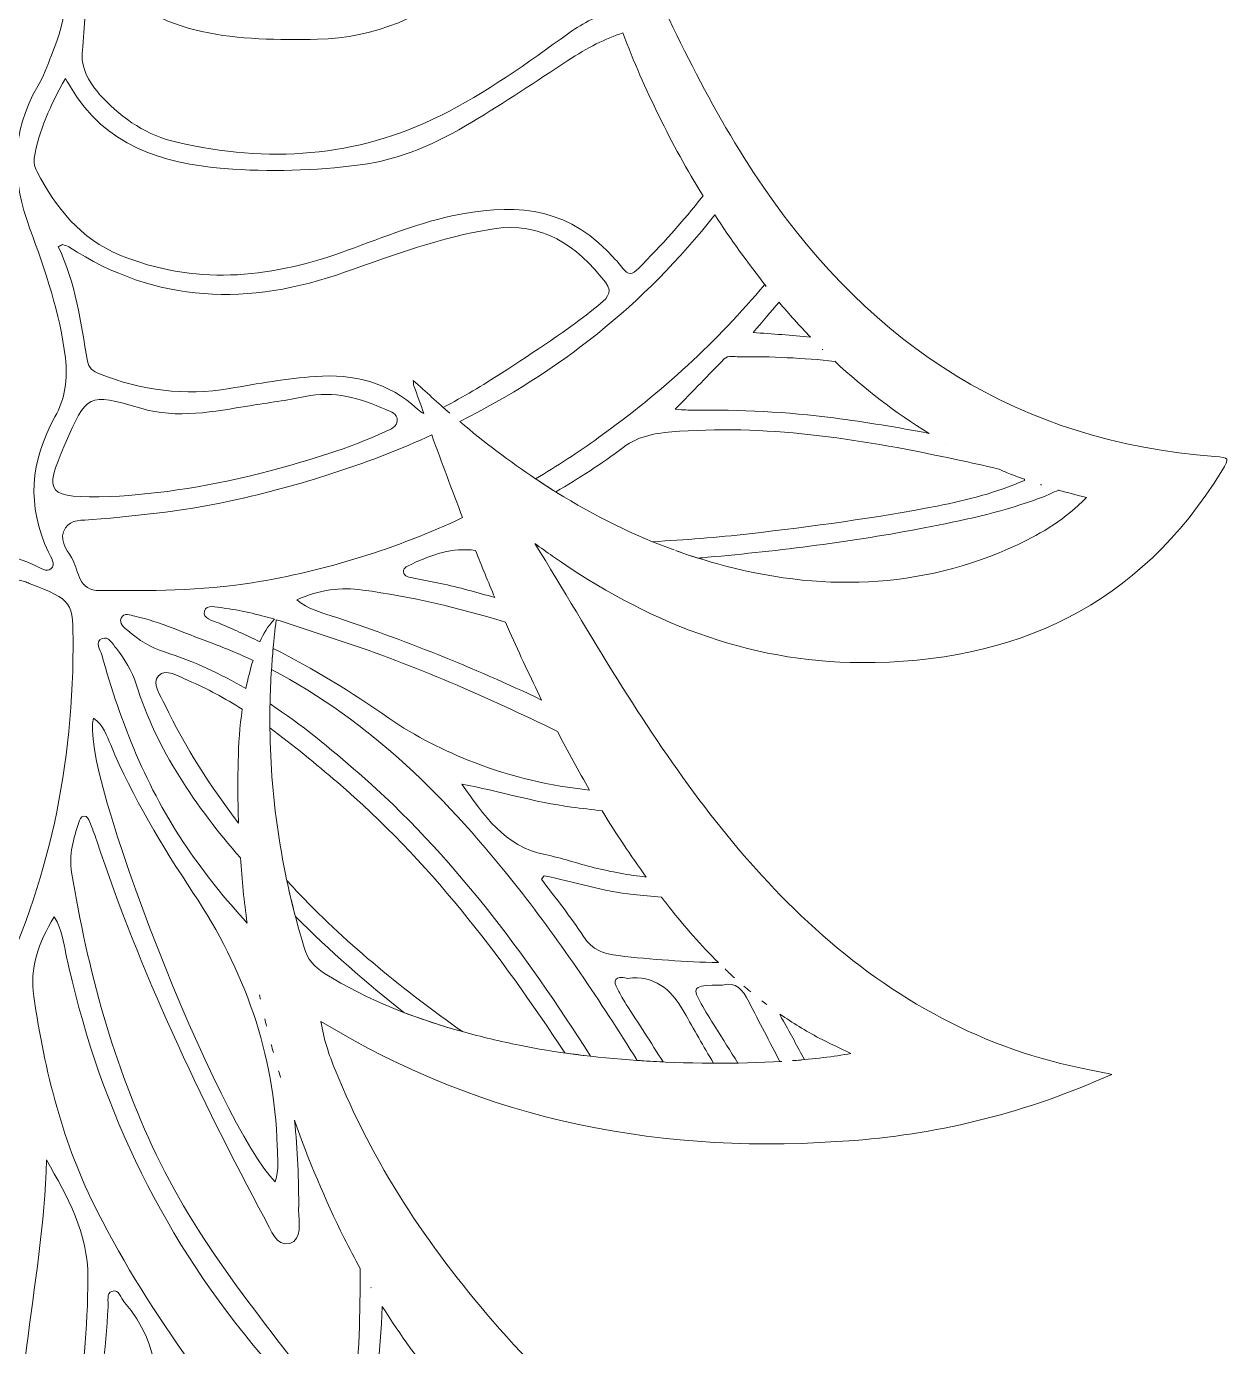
# Model space of a CAD drawing. Extents: x 180 to 9920, y -1894 to -106.
# Drawn here: x 1414.8 to 1820.1, y -1427.8 to -983.2 of the extents above; entities that cross this region are included whole.
import ezdxf

# ---------------------------------------------------------------- set-up
doc = ezdxf.new("R2010")
doc.units = 0
doc.header["$MEASUREMENT"] = 0
doc.layers.add('Layer 1', color=7, linetype='Continuous')

# ---------------------------------------------------------------- blocks, each defined once
blk = doc.blocks.new('block 2')
at = {"layer": 'Layer 1', "lineweight": 0}
for points, knots in [([(1815.11, -1128.01), (1749.3, -1123.11), (1699.79, -1090.94), (1663.06, -1037.29), (1645.18, -1011.19), (1631.77, -982.75), (1619.13, -953.91), (1615.92, -946.59), (1612.73, -939.26), (1609.05, -930.83), (1611.49, -932.42), (1612.96, -933.56), (1614.59, -934.42), (1644.2, -950.07), (1675.18, -955.58), (1707.88, -946.28), (1720.09, -942.8), (1730.39, -935.89), (1738.98, -926.45), (1741.34, -923.86), (1741.53, -922.8), (1737.72, -921.62), (1719.01, -915.81), (1701.43, -907.65), (1685.9, -895.49), (1663.92, -878.27), (1650.48, -855.44), (1642.34, -829.12), (1634.98, -805.33), (1631.72, -780.82), (1629.58, -756.13), (1625.72, -711.65), (1624.7, -667), (1621.74, -622.46), (1617.41, -557.42), (1609.63, -492.84), (1594.72, -429.3), (1579.03, -362.48), (1543.37, -307.89), (1491.29, -263.71), (1446.97, -226.12), (1396.22, -199.88), (1342.06, -179.82), (1279.78, -156.75), (1215.33, -142.68), (1149.61, -134.01), (1099.93, -127.46), (1050.1, -123.94), (1000.13, -123.94), (1000.13, -123.94), (1000.13, -123.94), (1000.13, -123.94), (1000.09, -123.94), (1000.04, -123.94), (1000, -123.94), (999.96, -123.94), (999.91, -123.94), (999.87, -123.94), (999.87, -123.94), (999.87, -123.94), (999.87, -123.94), (949.9, -123.94), (900.07, -127.46), (850.39, -134.01), (784.67, -142.68), (720.22, -156.75), (657.94, -179.82), (603.78, -199.88), (553.03, -226.12), (508.71, -263.71), (456.63, -307.89), (420.97, -362.48), (405.28, -429.3), (390.37, -492.84), (382.59, -557.42), (378.26, -622.46), (375.3, -667), (374.28, -711.65), (370.42, -756.13), (368.28, -780.82), (365.02, -805.33), (357.66, -829.12), (349.52, -855.44), (336.08, -878.27), (314.1, -895.49), (298.57, -907.65), (280.99, -915.81), (262.28, -921.62), (258.47, -922.8), (258.66, -923.86), (261.02, -926.45), (269.61, -935.89), (279.91, -942.8), (292.12, -946.28), (324.82, -955.58), (355.8, -950.07), (385.41, -934.42), (387.04, -933.56), (388.51, -932.42), (390.95, -930.83), (387.27, -939.26), (384.08, -946.59), (380.87, -953.91), (368.23, -982.75), (354.82, -1011.19), (336.94, -1037.29), (300.21, -1090.94), (250.7, -1123.11), (184.89, -1128.01), (180.03, -1128.37), (179.92, -1128.56), (182.5, -1132.8), (210.28, -1178.29), (252.29, -1197.63), (304.07, -1197.45), (342.5, -1197.31), (376.72, -1183.47), (407.92, -1161.62), (409.93, -1160.2), (411.93, -1158.75), (413.94, -1157.32), (404.39, -1172.65), (395.46, -1188.12), (385.98, -1203.24), (368.7, -1230.82), (350.11, -1257.39), (326.71, -1280.26), (301.16, -1305.21), (271.89, -1323.76), (236.88, -1332.4), (231.57, -1333.71), (226.18, -1334.7), (219.63, -1336.1), (247.96, -1348.87), (276.55, -1355.97), (306.2, -1358.34), (369.99, -1363.44), (430.32, -1352.32), (485.95, -1318.26), (485.07, -1324.2), (483.25, -1329.44), (481.19, -1334.58), (468.54, -1365.97), (450.11, -1393.79), (428.05, -1419.24), (403.33, -1447.78), (374.78, -1471.48), (340.06, -1487.12), (329.93, -1491.68), (319.41, -1495.14), (307.64, -1498.2), (334.5, -1509.84), (361.66, -1515.69), (389.66, -1517.13), (454.66, -1520.48), (515.82, -1507.37), (571.97, -1473.25), (565.76, -1479.73), (559.83, -1486.38), (554.44, -1493.51), (543.05, -1508.58), (534.98, -1525.51), (527.23, -1542.57), (515.28, -1568.89), (497.68, -1589.62), (470.98, -1601.96), (458.07, -1607.93), (444.75, -1612.59), (431.04, -1616.23), (427.31, -1617.22), (423.59, -1618.19), (418.96, -1619.41), (420.7, -1620.25), (421.43, -1620.66), (422.2, -1620.97), (433.77, -1625.57), (445.51, -1629.68), (457.52, -1632.97), (523.09, -1650.95), (587.75, -1649.82), (650.73, -1622.48), (696.94, -1602.42), (733.94, -1571.56), (758.21, -1526.64), (758.6, -1525.92), (758.77, -1524.97), (760.02, -1524.71), (764.59, -1532.53), (766.11, -1541.2), (766.22, -1550.11), (766.47, -1570.1), (761.01, -1588.9), (753.08, -1606.96), (731.55, -1655.95), (698.04, -1695.27), (655.24, -1726.97), (654.07, -1727.84), (652.58, -1728.43), (651.61, -1730.55), (751.78, -1730.26), (842.08, -1704.9), (916.32, -1633.53), (916.32, -1634.72), (916.35, -1635.14), (916.31, -1635.56), (912.85, -1669.71), (914.67, -1703.6), (921.84, -1737.16), (932.4, -1786.56), (954.02, -1830.2), (989.81, -1866.35), (992.96, -1869.53), (996.33, -1872.54), (999.87, -1875.82), (999.87, -1875.82), (999.87, -1876.06), (999.87, -1876.06), (999.92, -1876.02), (999.96, -1875.98), (1000, -1875.94), (1000.04, -1875.98), (1000.08, -1876.02), (1000.13, -1876.06), (1000.13, -1876.06), (1000.13, -1875.82), (1000.13, -1875.82), (1003.67, -1872.54), (1007.04, -1869.53), (1010.19, -1866.35), (1045.98, -1830.2), (1067.6, -1786.56), (1078.16, -1737.16), (1085.33, -1703.6), (1087.15, -1669.71), (1083.69, -1635.56), (1083.65, -1635.14), (1083.68, -1634.72), (1083.68, -1633.53), (1157.92, -1704.9), (1248.22, -1730.26), (1348.39, -1730.55), (1347.42, -1728.43), (1345.93, -1727.84), (1344.76, -1726.97), (1301.96, -1695.27), (1268.45, -1655.95), (1246.92, -1606.96), (1238.99, -1588.9), (1233.53, -1570.1), (1233.78, -1550.11), (1233.89, -1541.2), (1235.41, -1532.53), (1239.98, -1524.71), (1241.23, -1524.97), (1241.4, -1525.92), (1241.79, -1526.64), (1266.06, -1571.56), (1303.06, -1602.42), (1349.27, -1622.48), (1412.25, -1649.82), (1476.91, -1650.95), (1542.48, -1632.97), (1554.49, -1629.68), (1566.23, -1625.57), (1577.8, -1620.97), (1578.57, -1620.66), (1579.3, -1620.25), (1581.04, -1619.41), (1576.41, -1618.19), (1572.69, -1617.22), (1568.96, -1616.23), (1555.25, -1612.59), (1541.93, -1607.93), (1529.02, -1601.96), (1502.32, -1589.62), (1484.72, -1568.89), (1472.77, -1542.57), (1465.02, -1525.51), (1456.95, -1508.58), (1445.56, -1493.51), (1440.17, -1486.38), (1434.24, -1479.73), (1428.03, -1473.25), (1484.18, -1507.37), (1545.34, -1520.48), (1610.34, -1517.13), (1638.34, -1515.69), (1665.5, -1509.84), (1692.36, -1498.2), (1680.59, -1495.14), (1670.07, -1491.68), (1659.94, -1487.12), (1625.22, -1471.48), (1596.67, -1447.78), (1571.95, -1419.24), (1549.89, -1393.79), (1531.46, -1365.97), (1518.81, -1334.58), (1516.75, -1329.44), (1514.93, -1324.2), (1514.05, -1318.26), (1569.68, -1352.32), (1630.01, -1363.44), (1693.8, -1358.34), (1723.45, -1355.97), (1752.04, -1348.87), (1780.37, -1336.1), (1773.82, -1334.7), (1768.43, -1333.71), (1763.12, -1332.4), (1728.11, -1323.76), (1698.84, -1305.21), (1673.29, -1280.26), (1649.89, -1257.39), (1631.3, -1230.82), (1614.02, -1203.24), (1604.54, -1188.12), (1595.61, -1172.65), (1586.06, -1157.32), (1588.07, -1158.75), (1590.07, -1160.2), (1592.08, -1161.62), (1623.28, -1183.47), (1657.5, -1197.31), (1695.93, -1197.45), (1747.71, -1197.63), (1789.72, -1178.29), (1817.5, -1132.8), (1820.08, -1128.56), (1819.97, -1128.37), (1815.11, -1128.01)], [0, 0, 0, 0, 1, 1, 1, 2, 2, 2, 3, 3, 3, 4, 4, 4, 5, 5, 5, 6, 6, 6, 7, 7, 7, 8, 8, 8, 9, 9, 9, 10, 10, 10, 11, 11, 11, 12, 12, 12, 13, 13, 13, 14, 14, 14, 15, 15, 15, 16, 16, 16, 17, 17, 17, 18, 18, 18, 19, 19, 19, 20, 20, 20, 21, 21, 21, 22, 22, 22, 23, 23, 23, 24, 24, 24, 25, 25, 25, 26, 26, 26, 27, 27, 27, 28, 28, 28, 29, 29, 29, 30, 30, 30, 31, 31, 31, 32, 32, 32, 33, 33, 33, 34, 34, 34, 35, 35, 35, 36, 36, 36, 37, 37, 37, 38, 38, 38, 39, 39, 39, 40, 40, 40, 41, 41, 41, 42, 42, 42, 43, 43, 43, 44, 44, 44, 45, 45, 45, 46, 46, 46, 47, 47, 47, 48, 48, 48, 49, 49, 49, 50, 50, 50, 51, 51, 51, 52, 52, 52, 53, 53, 53, 54, 54, 54, 55, 55, 55, 56, 56, 56, 57, 57, 57, 58, 58, 58, 59, 59, 59, 60, 60, 60, 61, 61, 61, 62, 62, 62, 63, 63, 63, 64, 64, 64, 65, 65, 65, 66, 66, 66, 67, 67, 67, 68, 68, 68, 69, 69, 69, 70, 70, 70, 71, 71, 71, 72, 72, 72, 73, 73, 73, 74, 74, 74, 75, 75, 75, 76, 76, 76, 77, 77, 77, 78, 78, 78, 79, 79, 79, 80, 80, 80, 81, 81, 81, 82, 82, 82, 83, 83, 83, 84, 84, 84, 85, 85, 85, 86, 86, 86, 87, 87, 87, 88, 88, 88, 89, 89, 89, 90, 90, 90, 91, 91, 91, 92, 92, 92, 93, 93, 93, 94, 94, 94, 95, 95, 95, 96, 96, 96, 97, 97, 97, 98, 98, 98, 99, 99, 99, 100, 100, 100, 101, 101, 101, 102, 102, 102, 103, 103, 103, 104, 104, 104, 105, 105, 105, 106, 106, 106, 107, 107, 107, 108, 108, 108, 109, 109, 109, 110, 110, 110, 110]), ([(1612.9, -977.81), (1612.9, -977.81), (1612.89, -977.81), (1612.89, -977.8), (1607.68, -979.33), (1602.55, -981.85), (1597.52, -985.46), (1583.56, -995.48), (1569.67, -1005.6), (1554.21, -1013.28), (1525.77, -1027.41), (1496.07, -1029.29), (1465.53, -1022.22), (1455.61, -1019.93), (1447.45, -1014.57), (1440.42, -1007.09), (1435.34, -1001.68), (1432.57, -995.94), (1433.89, -990.06), (1434.32, -981.26), (1435.15, -974.06), (1436.66, -966.95), (1437.09, -964.89), (1437.89, -963.32), (1439.89, -965.52), (1459.81, -987.51), (1486.37, -987.9), (1512.89, -987.51), (1532.26, -987.22), (1549.1, -979.54), (1564.32, -967.67), (1576.87, -957.89), (1588.47, -946.98), (1600.86, -937.01), (1604.15, -950.93), (1608.15, -964.54), (1612.9, -977.81)], [0, 0, 0, 0, 1, 1, 1, 2, 2, 2, 3, 3, 3, 4, 4, 4, 5, 5, 5, 6, 6, 6, 7, 7, 7, 8, 8, 8, 9, 9, 9, 10, 10, 10, 11, 11, 11, 12, 12, 12, 12]), ([(1423.3, -992.91), (1421.88, -996.45), (1420.55, -1000.09), (1418.64, -1003.36), (1409.49, -1018.93), (1409.92, -1034.82), (1415.99, -1051.3), (1421.19, -1065.43), (1426.12, -1079.68), (1427.96, -1094.78), (1428.83, -1101.88), (1427.87, -1108.57), (1424.44, -1114.72), (1416.17, -1129.58), (1414.82, -1144.63), (1422.26, -1160.22), (1423.08, -1161.94), (1424.85, -1164.33), (1423.07, -1165.9), (1421.76, -1167.05), (1419.42, -1165.57), (1417.77, -1164.78), (1402.86, -1157.63), (1388.33, -1158.6), (1373.77, -1166.03), (1362.29, -1171.89), (1350.25, -1171.84), (1338.12, -1168.03), (1325.56, -1164.09), (1313.01, -1160.13), (1300.47, -1156.16), (1289.03, -1152.54), (1277.89, -1153.3), (1267.02, -1158.37), (1265.29, -1159.17), (1263.49, -1159.82), (1261.8, -1160.7), (1249.41, -1167.14), (1236.57, -1171.69), (1224.49, -1170.38), (1208.21, -1171.15), (1194.94, -1168.28), (1182.95, -1160.65), (1176.74, -1156.7), (1170.26, -1152.94), (1164.79, -1148.1), (1164.09, -1148.78), (1163.4, -1149.47), (1162.71, -1150.15), (1161.38, -1151.44), (1160.05, -1152.72), (1158.72, -1154.01), (1170.15, -1162.1), (1177.93, -1172.84), (1183.2, -1185.51), (1191.47, -1205.39), (1192.98, -1226.18), (1191.15, -1247.31), (1190.19, -1258.31), (1184.83, -1267.54), (1177.92, -1275.97), (1167.51, -1288.67), (1155.97, -1300.35), (1144.66, -1312.2), (1131.03, -1326.49), (1123.71, -1343.18), (1121.55, -1362.67), (1120.43, -1372.67), (1118, -1382.55), (1115.89, -1392.43), (1115.1, -1396.13), (1113.76, -1399.77), (1112.23, -1403.24), (1109.14, -1410.24), (1107.84, -1410.55), (1101.03, -1407.02), (1084.97, -1398.71), (1070.8, -1387.87), (1057.88, -1375.26), (1054.21, -1371.68), (1053.45, -1368.06), (1055.17, -1363.42), (1058.12, -1355.49), (1063.8, -1349.57), (1069.42, -1343.6), (1083.31, -1328.83), (1094.72, -1312.57), (1100.31, -1292.77), (1101.14, -1289.83), (1102.59, -1287.27), (1104.11, -1284.61), (1107.66, -1278.4), (1113.45, -1274.61), (1118.78, -1270.53), (1126.62, -1264.53), (1135.1, -1259.33), (1142.23, -1252.45), (1156.5, -1238.66), (1163.19, -1221.59), (1164.06, -1201.86), (1164.77, -1185.78), (1163.33, -1170.06), (1158.16, -1154.56), (1158.15, -1154.56), (1158.15, -1154.57), (1158.14, -1154.57), (1159.67, -1153.1), (1161.19, -1151.63), (1162.71, -1150.15), (1169.37, -1143.64), (1175.99, -1137.09), (1182.59, -1130.52), (1182.59, -1130.52), (1182.58, -1130.52), (1182.58, -1130.53), (1204.6, -1142.61), (1229.72, -1144.05), (1256.18, -1135.41), (1260.71, -1133.94), (1265.25, -1132.48), (1269.84, -1131.22), (1282.91, -1127.6), (1295.83, -1127.59), (1308.53, -1132.94), (1324.76, -1139.77), (1341.2, -1140.96), (1358.33, -1136.07), (1369.42, -1132.89), (1380.65, -1133.61), (1391.21, -1139.12), (1393.03, -1140.07), (1395.31, -1141.26), (1397.06, -1139.52), (1398.82, -1137.78), (1397.62, -1135.48), (1396.68, -1133.67), (1390.81, -1122.32), (1390.72, -1110.48), (1394.04, -1098.55), (1398.18, -1083.63), (1397.81, -1068.92), (1391.68, -1054.81), (1383.56, -1036.13), (1386.13, -1017.95), (1392.44, -999.61), (1395.83, -989.75), (1397.75, -980.11), (1398.26, -970.76), (1398.25, -970.77), (1398.24, -970.77), (1398.24, -970.78), (1408.44, -965.77), (1418.56, -960.61), (1428.56, -955.2), (1428.56, -955.2), (1428.55, -955.21), (1428.55, -955.21), (1430.19, -967.59), (1428.42, -980.16), (1423.3, -992.91)], [0, 0, 0, 0, 1, 1, 1, 2, 2, 2, 3, 3, 3, 4, 4, 4, 5, 5, 5, 6, 6, 6, 7, 7, 7, 8, 8, 8, 9, 9, 9, 10, 10, 10, 11, 11, 11, 12, 12, 12, 13, 13, 13, 14, 14, 14, 15, 15, 15, 16, 16, 16, 17, 17, 17, 18, 18, 18, 19, 19, 19, 20, 20, 20, 21, 21, 21, 22, 22, 22, 23, 23, 23, 24, 24, 24, 25, 25, 25, 26, 26, 26, 27, 27, 27, 28, 28, 28, 29, 29, 29, 30, 30, 30, 31, 31, 31, 32, 32, 32, 33, 33, 33, 34, 34, 34, 35, 35, 35, 36, 36, 36, 37, 37, 37, 38, 38, 38, 39, 39, 39, 40, 40, 40, 41, 41, 41, 42, 42, 42, 43, 43, 43, 44, 44, 44, 45, 45, 45, 46, 46, 46, 47, 47, 47, 48, 48, 48, 49, 49, 49, 50, 50, 50, 51, 51, 51, 52, 52, 52, 53, 53, 53, 53]), ([(1642.72, -1040.26), (1636.02, -1048.81), (1628.72, -1056.92), (1620.95, -1064.66), (1618.84, -1066.75), (1617.56, -1067.2), (1615.65, -1064.58), (1614.09, -1062.43), (1612.13, -1060.56), (1610.27, -1058.65), (1595.45, -1043.36), (1577.21, -1042.92), (1558.13, -1047.02), (1545.22, -1049.8), (1533.06, -1055.02), (1520.66, -1059.4), (1495.98, -1068.12), (1471.25, -1070.42), (1446.32, -1060.17), (1432.95, -1054.68), (1424.75, -1044.24), (1418.35, -1031.96), (1417.68, -1030.67), (1417.21, -1028.95), (1417.45, -1027.57), (1419.01, -1018.29), (1422.8, -1009.88), (1427.96, -1000.72), (1428.87, -1002.2), (1429.28, -1002.85), (1429.67, -1003.51), (1441.25, -1023.37), (1460.34, -1029.35), (1481.47, -1031.04), (1496.71, -1032.27), (1511.97, -1031.79), (1527.19, -1029.83), (1540.96, -1028.06), (1553.22, -1022.45), (1564.87, -1015.41), (1575.81, -1008.8), (1586.48, -1001.74), (1597.16, -994.72), (1603.86, -990.32), (1609.91, -987.24), (1615.7, -985.4), (1623.01, -1004.45), (1631.95, -1022.77), (1642.72, -1040.26)], [0, 0, 0, 0, 1, 1, 1, 2, 2, 2, 3, 3, 3, 4, 4, 4, 5, 5, 5, 6, 6, 6, 7, 7, 7, 8, 8, 8, 9, 9, 9, 10, 10, 10, 11, 11, 11, 12, 12, 12, 13, 13, 13, 14, 14, 14, 15, 15, 15, 16, 16, 16, 16]), ([(1557.5, -1113.48), (1553.45, -1109.99), (1549.51, -1106.36), (1545.1, -1102.41), (1545.22, -1103.46), (1545.2, -1103.88), (1545.33, -1104.24), (1546.45, -1107.33), (1547.57, -1110.41), (1548.7, -1113.49), (1548.7, -1113.49), (1548.69, -1113.49), (1548.69, -1113.49), (1547.98, -1113.25), (1547.28, -1112.79), (1546.53, -1112.08), (1536.86, -1102.96), (1524.89, -1100.19), (1512.16, -1101.07), (1502.48, -1101.74), (1492.85, -1103.48), (1483.27, -1105.13), (1468.15, -1107.74), (1453.64, -1105.78), (1439.46, -1100.22), (1437.28, -1099.36), (1435.82, -1098.19), (1435.4, -1095.91), (1433.02, -1082.85), (1431.51, -1069.6), (1425.57, -1057.34), (1426.06, -1057.1), (1426.55, -1056.86), (1427.04, -1056.62), (1427.74, -1056.88), (1428.51, -1057.04), (1429.12, -1057.44), (1458.69, -1076.63), (1489.86, -1077.41), (1522.26, -1065.89), (1538.43, -1060.14), (1554.51, -1054.16), (1571.62, -1051.45), (1588.64, -1048.75), (1600.14, -1056.97), (1609.87, -1069.31), (1612.84, -1073.08), (1609.71, -1075.29), (1607.24, -1077.31), (1597.01, -1085.64), (1585.89, -1092.72), (1574.86, -1099.92), (1568.5, -1104.07), (1561.96, -1107.94), (1555.23, -1111.49), (1555.99, -1112.16), (1556.74, -1112.83), (1557.5, -1113.48)], [0, 0, 0, 0, 1, 1, 1, 2, 2, 2, 3, 3, 3, 4, 4, 4, 5, 5, 5, 6, 6, 6, 7, 7, 7, 8, 8, 8, 9, 9, 9, 10, 10, 10, 11, 11, 11, 12, 12, 12, 13, 13, 13, 14, 14, 14, 15, 15, 15, 16, 16, 16, 17, 17, 17, 18, 18, 18, 19, 19, 19, 19]), ([(1560.8, -1116.27), (1593.75, -1099.75), (1622.78, -1077.07), (1646.71, -1046.62), (1646.71, -1046.62), (1646.71, -1046.62), (1646.71, -1046.62), (1652.06, -1054.86), (1657.81, -1062.91), (1664.02, -1070.75), (1663.85, -1070.53), (1663.69, -1070.31), (1663.52, -1070.09), (1647.57, -1089.13), (1628.92, -1106.33), (1607.56, -1121.66), (1600.63, -1126.63), (1593.56, -1131.26), (1586.35, -1135.56), (1577.53, -1129.66), (1569.04, -1123.19), (1560.8, -1116.27)], [0, 0, 0, 0, 1, 1, 1, 2, 2, 2, 3, 3, 3, 4, 4, 4, 5, 5, 5, 6, 6, 6, 7, 7, 7, 7]), ([(1659.56, -1086.32), (1662.7, -1082.69), (1665.55, -1079.28), (1668.35, -1076.06), (1668.35, -1076.06), (1668.35, -1076.06), (1668.34, -1076.06), (1671.75, -1080.13), (1675.28, -1084.05), (1678.92, -1087.84), (1672.57, -1087.21), (1666.13, -1086.7), (1659.56, -1086.32)], [0, 0, 0, 0, 1, 1, 1, 2, 2, 2, 3, 3, 3, 4, 4, 4, 4]), ([(1682.92, -1091.92), (1682.98, -1091.98), (1683.04, -1092.03), (1683.09, -1092.09), (1683.04, -1092.03), (1682.98, -1091.98), (1682.92, -1091.92)], [0, 0, 0, 0, 1, 1, 1, 2, 2, 2, 2]), ([(1718.92, -1120.27), (1708.27, -1118.19), (1697.54, -1116.48), (1686.75, -1115.05), (1671.01, -1112.97), (1655.2, -1112.24), (1639.34, -1112.45), (1637.88, -1112.47), (1636.41, -1112.3), (1633.35, -1112.14), (1639.45, -1105.87), (1644.62, -1100.47), (1649.9, -1095.18), (1651.24, -1093.83), (1653.16, -1094.44), (1654.84, -1094.43), (1665.75, -1094.31), (1676.5, -1094.87), (1687.13, -1095.98), (1687.12, -1095.98), (1687.12, -1095.97), (1687.12, -1095.97), (1696.89, -1105.14), (1707.46, -1113.29), (1718.92, -1120.27)], [0, 0, 0, 0, 1, 1, 1, 2, 2, 2, 3, 3, 3, 4, 4, 4, 5, 5, 5, 6, 6, 6, 7, 7, 7, 8, 8, 8, 8]), ([(1453.32, -1111.79), (1465.88, -1115.49), (1477.88, -1112.86), (1490.09, -1110.91), (1496.3, -1109.92), (1502.56, -1109.13), (1508.71, -1107.82), (1518.4, -1105.75), (1527.22, -1108.41), (1535.88, -1112.24), (1537.57, -1112.99), (1539.82, -1113.56), (1539.76, -1115.89), (1539.69, -1118.11), (1537.51, -1118.84), (1535.83, -1119.61), (1523.32, -1125.39), (1510.15, -1129.26), (1496.9, -1132.84), (1478.23, -1137.87), (1459.22, -1140.76), (1443.17, -1141.5), (1421.44, -1142.07), (1420.53, -1140.74), (1427.8, -1123.99), (1435.2, -1106.95), (1435.36, -1106.5), (1453.32, -1111.79)], [0, 0, 0, 0, 1, 1, 1, 2, 2, 2, 3, 3, 3, 4, 4, 4, 5, 5, 5, 6, 6, 6, 7, 7, 7, 8, 8, 8, 9, 9, 9, 9]), ([(1586.36, -1135.56), (1588.6, -1137.06), (1590.86, -1138.53), (1593.14, -1139.96), (1600.9, -1135.28), (1608.62, -1130.55), (1615.81, -1125), (1621.41, -1120.66), (1628.09, -1120.02), (1634.75, -1119.55), (1666.51, -1117.31), (1697.53, -1122.5), (1728.39, -1129.12), (1732.92, -1130.09), (1737.44, -1131.11), (1741.96, -1132.14), (1743.2, -1132.67), (1744.42, -1133.2), (1745.67, -1133.71), (1747.43, -1134.41), (1749.21, -1135.06), (1750.99, -1135.7), (1750.99, -1135.7), (1750.99, -1135.7), (1750.99, -1135.7), (1750.99, -1135.82), (1750.98, -1135.94), (1750.98, -1136.06), (1741.58, -1140.16), (1731.68, -1142.78), (1721.63, -1144.71), (1700.67, -1148.76), (1679.53, -1151.61), (1658.3, -1154.05), (1647.45, -1155.29), (1636.59, -1156.14), (1625.74, -1156.71), (1611.84, -1151.04), (1598.78, -1143.87), (1586.36, -1135.56)], [0, 0, 0, 0, 1, 1, 1, 2, 2, 2, 3, 3, 3, 4, 4, 4, 5, 5, 5, 6, 6, 6, 7, 7, 7, 8, 8, 8, 9, 9, 9, 10, 10, 10, 11, 11, 11, 12, 12, 12, 13, 13, 13, 13]), ([(1490.91, -1170.54), (1473.71, -1173.34), (1456.31, -1173.29), (1438.93, -1173.15), (1438.74, -1173.14), (1438.55, -1173.16), (1438.36, -1173.13), (1431.77, -1172.38), (1432.53, -1165.92), (1430.05, -1162.07), (1428.2, -1159.2), (1425.53, -1155.59), (1427.95, -1152.03), (1429.89, -1149.17), (1433.74, -1149.54), (1436.94, -1149.28), (1453.5, -1147.93), (1469.99, -1146.12), (1486.21, -1142.42), (1509.15, -1137.2), (1530.95, -1130.09), (1551.36, -1120.78), (1554.76, -1130.09), (1558.2, -1139.37), (1561.76, -1148.62), (1539.45, -1159.07), (1515.87, -1166.47), (1490.91, -1170.54)], [0, 0, 0, 0, 1, 1, 1, 2, 2, 2, 3, 3, 3, 4, 4, 4, 5, 5, 5, 6, 6, 6, 7, 7, 7, 8, 8, 8, 9, 9, 9, 9]), ([(1724.47, -1123.52), (1724.47, -1123.52), (1724.47, -1123.52), (1724.46, -1123.52), (1724.47, -1123.52), (1724.47, -1123.52), (1724.47, -1123.52)], [0, 0, 0, 0, 1, 1, 1, 2, 2, 2, 2]), ([(1756.36, -1137.5), (1756.5, -1137.55), (1756.64, -1137.6), (1756.78, -1137.64), (1756.64, -1137.6), (1756.5, -1137.55), (1756.36, -1137.5)], [0, 0, 0, 0, 1, 1, 1, 2, 2, 2, 2]), ([(1748.63, -1157.76), (1715.67, -1173.04), (1681.68, -1173.61), (1647.22, -1164.08), (1642.54, -1162.78), (1637.95, -1161.3), (1633.45, -1159.68), (1635.95, -1160.59), (1638.46, -1161.45), (1641.02, -1162.25), (1642.11, -1162.15), (1643.21, -1162.06), (1644.3, -1161.96), (1668.77, -1159.75), (1693.12, -1156.75), (1717.26, -1152.05), (1729.82, -1149.61), (1742.28, -1147.02), (1754.33, -1142.69), (1756.13, -1142.04), (1757.96, -1141.44), (1759.65, -1140.58), (1760.52, -1140.14), (1761.55, -1139.78), (1762.52, -1139.35), (1762.52, -1139.35), (1762.51, -1139.35), (1762.51, -1139.35), (1765.58, -1140.22), (1768.68, -1141.05), (1771.91, -1141.83), (1764.84, -1148.98), (1757.04, -1153.87), (1748.63, -1157.76)], [0, 0, 0, 0, 1, 1, 1, 2, 2, 2, 3, 3, 3, 4, 4, 4, 5, 5, 5, 6, 6, 6, 7, 7, 7, 8, 8, 8, 9, 9, 9, 10, 10, 10, 11, 11, 11, 11]), ([(1566.09, -1159.67), (1568.21, -1164.99), (1570.37, -1170.29), (1572.61, -1175.56), (1566.58, -1173.76), (1560.5, -1172.13), (1554.32, -1170.78), (1551.34, -1170.14), (1548.31, -1169.71), (1545.36, -1168.98), (1544, -1168.64), (1541.94, -1168.73), (1541.83, -1166.79), (1541.74, -1165.29), (1543.44, -1164.82), (1544.62, -1164.26), (1551.41, -1161.05), (1558.33, -1158.58), (1566.09, -1159.67), (1566.09, -1159.67), (1566.09, -1159.67), (1566.09, -1159.67)], [0, 0, 0, 0, 1, 1, 1, 2, 2, 2, 3, 3, 3, 4, 4, 4, 5, 5, 5, 6, 6, 6, 7, 7, 7, 7]), ([(1625.74, -1156.71), (1628.12, -1157.68), (1630.52, -1158.61), (1632.95, -1159.5), (1630.52, -1158.62), (1628.12, -1157.68), (1625.74, -1156.71)], [0, 0, 0, 0, 1, 1, 1, 2, 2, 2, 2]), ([(1325.84, -1407.18), (1297.84, -1431.24), (1266.22, -1448.76), (1231.48, -1458.78), (1230.82, -1456.04), (1230.18, -1453.28), (1229.58, -1450.52), (1229.28, -1449.12), (1229.67, -1447.36), (1227.87, -1446.36), (1226.53, -1454.85), (1225.23, -1463.34), (1224.03, -1471.84), (1223.8, -1471.58), (1223.57, -1471.33), (1223.35, -1471.08), (1222.21, -1469.8), (1222.21, -1468.64), (1224.03, -1468.1), (1224.22, -1468.04), (1224.41, -1467.99), (1224.59, -1467.93), (1224.96, -1465.4), (1225.33, -1462.87), (1225.71, -1460.34), (1219.2, -1462.05), (1212.59, -1463.52), (1205.87, -1464.7), (1146.07, -1475.17), (1091.4, -1463.04), (1046.52, -1419.54), (1025.63, -1399.29), (1013.11, -1373.82), (1004.28, -1346.4), (1003.78, -1344.83), (1003.77, -1343.46), (1004.43, -1341.98), (1006.52, -1337.3), (1008.57, -1332.59), (1011.16, -1326.67), (1015.17, -1332.72), (1018.51, -1337.78), (1021.86, -1342.83), (1051.48, -1387.51), (1091.39, -1418.3), (1144.16, -1429.85), (1204.44, -1443.04), (1258, -1426.5), (1305.12, -1388.24), (1356.19, -1346.76), (1386.32, -1292.42), (1399.95, -1228.51), (1403.7, -1210.96), (1406.8, -1193.31), (1407, -1175.26), (1407.06, -1169.64), (1409.01, -1168.43), (1414.22, -1170.11), (1414.76, -1170.28), (1415.28, -1170.55), (1415.81, -1170.76), (1430.54, -1176.53), (1430.56, -1176.53), (1430.54, -1192.18), (1430.43, -1280.79), (1391.62, -1350.67), (1325.84, -1407.18)], [0, 0, 0, 0, 1, 1, 1, 2, 2, 2, 3, 3, 3, 4, 4, 4, 5, 5, 5, 6, 6, 6, 7, 7, 7, 8, 8, 8, 9, 9, 9, 10, 10, 10, 11, 11, 11, 12, 12, 12, 13, 13, 13, 14, 14, 14, 15, 15, 15, 16, 16, 16, 17, 17, 17, 18, 18, 18, 19, 19, 19, 20, 20, 20, 21, 21, 21, 22, 22, 22, 22]), ([(1588.37, -1210.05), (1588.36, -1210.04), (1588.36, -1210.04), (1588.36, -1210.04), (1565.33, -1199.05), (1541.68, -1189.66), (1517.46, -1181.65), (1513.76, -1180.42), (1509.83, -1179.48), (1505.92, -1176.29), (1513.53, -1172.86), (1520.81, -1172), (1528.09, -1172.99), (1544.47, -1175.23), (1560.46, -1178.96), (1576.2, -1183.85), (1576.2, -1183.85), (1576.2, -1183.85), (1576.2, -1183.85), (1576.66, -1184.89), (1577.1, -1185.93), (1577.57, -1186.97), (1581.04, -1194.73), (1584.63, -1202.43), (1588.37, -1210.05)], [0, 0, 0, 0, 1, 1, 1, 2, 2, 2, 3, 3, 3, 4, 4, 4, 5, 5, 5, 6, 6, 6, 7, 7, 7, 8, 8, 8, 8]), ([(1493.44, -1190.39), (1493.44, -1190.39), (1493.44, -1190.39), (1493.44, -1190.39), (1488.86, -1188.17), (1484.22, -1186.05), (1479.5, -1184.08), (1477.58, -1183.28), (1474.09, -1182.63), (1474.79, -1180.12), (1475.46, -1177.68), (1478.79, -1178.78), (1480.9, -1179.03), (1486.88, -1179.75), (1492.66, -1181.15), (1498.37, -1182.84), (1496.05, -1185.35), (1494.56, -1187.85), (1493.44, -1190.39)], [0, 0, 0, 0, 1, 1, 1, 2, 2, 2, 3, 3, 3, 4, 4, 4, 5, 5, 5, 6, 6, 6, 6]), ([(1488.73, -1206.19), (1480.16, -1201.17), (1471.11, -1196.93), (1461.31, -1193.84), (1456.76, -1192.41), (1452.66, -1189.83), (1449.03, -1186.66), (1447.78, -1185.57), (1445.93, -1184.29), (1446.77, -1182.45), (1447.69, -1180.43), (1449.82, -1181.45), (1451.38, -1181.81), (1459.97, -1183.77), (1467.97, -1187.47), (1476.21, -1190.47), (1481.36, -1192.35), (1486.33, -1194.45), (1491.17, -1196.72), (1490.19, -1199.85), (1489.38, -1203.01), (1488.73, -1206.19)], [0, 0, 0, 0, 1, 1, 1, 2, 2, 2, 3, 3, 3, 4, 4, 4, 5, 5, 5, 6, 6, 6, 7, 7, 7, 7]), ([(1497.96, -1192.4), (1498.23, -1189.53), (1498.56, -1186.62), (1498.94, -1183.01), (1506.18, -1185.17), (1513.3, -1187.78), (1520.5, -1190.11), (1545.74, -1198.29), (1569.85, -1209.08), (1593.69, -1220.59), (1593.69, -1220.59), (1593.69, -1220.59), (1593.69, -1220.59), (1597.15, -1227.27), (1600.75, -1233.87), (1604.54, -1240.36), (1591.27, -1238.99), (1578.38, -1235.97), (1565.75, -1231.11), (1555.55, -1227.18), (1545.86, -1222.39), (1536.88, -1216.11), (1524.41, -1207.38), (1511.46, -1199.5), (1497.94, -1192.64), (1497.72, -1195.03), (1497.54, -1197.41), (1497.39, -1199.8), (1497.55, -1197.33), (1497.73, -1194.87), (1497.96, -1192.4)], [0, 0, 0, 0, 1, 1, 1, 2, 2, 2, 3, 3, 3, 4, 4, 4, 5, 5, 5, 6, 6, 6, 7, 7, 7, 8, 8, 8, 9, 9, 9, 10, 10, 10, 10]), ([(1451.79, -1204.65), (1458.85, -1227.08), (1471.82, -1245.83), (1486.91, -1263.2), (1487.42, -1270.57), (1488.18, -1277.89), (1489.16, -1285.16), (1481.84, -1277.16), (1474.98, -1268.66), (1468.75, -1259.5), (1455.3, -1239.74), (1446.63, -1217.75), (1440.2, -1194.85), (1439.72, -1193.13), (1437.65, -1190.46), (1440.37, -1189.33), (1442.53, -1188.44), (1443.86, -1191.13), (1445.12, -1192.71), (1447.99, -1196.31), (1450.41, -1200.27), (1451.79, -1204.65)], [0, 0, 0, 0, 1, 1, 1, 2, 2, 2, 3, 3, 3, 4, 4, 4, 5, 5, 5, 6, 6, 6, 7, 7, 7, 7]), ([(1486.29, -1251.52), (1486.29, -1251.52), (1486.29, -1251.52), (1486.29, -1251.52), (1476.79, -1239.14), (1468.4, -1225.97), (1461.52, -1211.75), (1459.99, -1208.6), (1456.88, -1204.44), (1459.3, -1201.84), (1461.77, -1199.19), (1466.12, -1202.11), (1469.31, -1203.46), (1475.73, -1206.17), (1481.74, -1209.48), (1487.52, -1213.14), (1486.7, -1218.95), (1486.29, -1224.82), (1486.16, -1230.71), (1486, -1237.69), (1486.04, -1244.62), (1486.29, -1251.52)], [0, 0, 0, 0, 1, 1, 1, 2, 2, 2, 3, 3, 3, 4, 4, 4, 5, 5, 5, 6, 6, 6, 7, 7, 7, 7]), ([(1561.67, -1321.71), (1542.15, -1307.86), (1523.5, -1292.9), (1506.8, -1275.4), (1505.36, -1273.89), (1503.96, -1272.35), (1502.55, -1270.81), (1503.42, -1274.87), (1504.38, -1278.92), (1505.43, -1282.96), (1517.02, -1294.47), (1529.25, -1305.2), (1542, -1315.26), (1548.44, -1317.74), (1555, -1319.86), (1561.67, -1321.71), (1545.43, -1317.21), (1529.79, -1311.1), (1515.19, -1302.11), (1511.7, -1299.95), (1509.55, -1297.29), (1508.35, -1293.33), (1500.98, -1269.06), (1497.1, -1244.45), (1496.85, -1219.46), (1504.73, -1225.19), (1512.24, -1231.49), (1519.69, -1237.86), (1550.32, -1264.07), (1574.31, -1295.63), (1596.18, -1328.9), (1599.01, -1329.29), (1601.9, -1329.66), (1604.84, -1329.99), (1582.65, -1295.15), (1558.25, -1262.14), (1526.86, -1234.75), (1517.22, -1226.34), (1507.39, -1218.28), (1496.88, -1211.3), (1496.96, -1207.47), (1497.13, -1203.64), (1497.38, -1199.8), (1530.9, -1217.13), (1557.06, -1243.68), (1580.54, -1273.5), (1595.09, -1291.99), (1608.12, -1311.51), (1620.56, -1331.41), (1606.41, -1330.43), (1592.64, -1328.72), (1580.87, -1326.3), (1574.4, -1324.97), (1567.99, -1323.46), (1561.67, -1321.71)], [0, 0, 0, 0, 1, 1, 1, 2, 2, 2, 3, 3, 3, 4, 4, 4, 5, 5, 5, 6, 6, 6, 7, 7, 7, 8, 8, 8, 9, 9, 9, 10, 10, 10, 11, 11, 11, 12, 12, 12, 13, 13, 13, 14, 14, 14, 15, 15, 15, 16, 16, 16, 17, 17, 17, 18, 18, 18, 18]), ([(1496.88, -1211.3), (1496.82, -1214.02), (1496.82, -1216.74), (1496.85, -1219.45), (1496.82, -1216.74), (1496.82, -1214.02), (1496.88, -1211.3)], [0, 0, 0, 0, 1, 1, 1, 2, 2, 2, 2]), ([(1443.21, -1225.17), (1450.68, -1242.82), (1460.48, -1259.15), (1471.05, -1275.05), (1488.22, -1300.89), (1498.42, -1329.03), (1499.31, -1360.25), (1499.42, -1364.2), (1499.96, -1368.18), (1498.65, -1372.25), (1479.87, -1354.11), (1431.96, -1232.22), (1437.47, -1216.13), (1440.87, -1218.71), (1441.91, -1222.09), (1443.21, -1225.17)], [0, 0, 0, 0, 1, 1, 1, 2, 2, 2, 3, 3, 3, 4, 4, 4, 5, 5, 5, 5]), ([(1623.6, -1269.64), (1617.71, -1269), (1611.87, -1267.93), (1606.06, -1266.5), (1600.52, -1265.13), (1595.09, -1263.21), (1589.5, -1262.11), (1575.78, -1259.4), (1568.87, -1248.79), (1561.5, -1238.36), (1574, -1240.68), (1585.98, -1244.47), (1598.46, -1246.09), (1601.88, -1246.53), (1605.3, -1246.95), (1608.72, -1247.34), (1613.38, -1254.95), (1618.32, -1262.4), (1623.6, -1269.64)], [0, 0, 0, 0, 1, 1, 1, 2, 2, 2, 3, 3, 3, 4, 4, 4, 5, 5, 5, 6, 6, 6, 6]), ([(1521.84, -1391.22), (1523.58, -1394.71), (1525.4, -1398.14), (1527.25, -1401.52), (1527.25, -1401.52), (1527.25, -1401.52), (1527.25, -1401.52), (1527.23, -1416.49), (1527.04, -1431.45), (1524.97, -1446.33), (1524.61, -1448.89), (1525.09, -1452.75), (1522.56, -1453.43), (1520.01, -1454.12), (1518.52, -1450.48), (1516.99, -1448.46), (1496.18, -1420.94), (1473.62, -1394.66), (1458.57, -1363.12), (1444.13, -1332.86), (1435.44, -1300.98), (1430.05, -1268.06), (1429.09, -1262.19), (1430.68, -1256.69), (1432.5, -1251.24), (1432.78, -1250.4), (1433.02, -1249.28), (1434.16, -1249.18), (1435.35, -1249.07), (1435.74, -1250.16), (1436.09, -1250.99), (1436.97, -1253.1), (1437.78, -1255.24), (1438.5, -1257.41), (1453.23, -1301.75), (1473.18, -1343.77), (1495.2, -1384.86), (1497.1, -1388.42), (1498.99, -1394.25), (1503.5, -1393.01), (1507.92, -1391.79), (1506.47, -1385.79), (1506.52, -1381.79), (1506.64, -1371.64), (1506.17, -1361.56), (1505.11, -1351.56), (1509.82, -1364.98), (1515.39, -1378.2), (1521.84, -1391.22)], [0, 0, 0, 0, 1, 1, 1, 2, 2, 2, 3, 3, 3, 4, 4, 4, 5, 5, 5, 6, 6, 6, 7, 7, 7, 8, 8, 8, 9, 9, 9, 10, 10, 10, 11, 11, 11, 12, 12, 12, 13, 13, 13, 14, 14, 14, 15, 15, 15, 16, 16, 16, 16]), ([(1647.92, -1298.47), (1647.92, -1298.47), (1647.92, -1298.47), (1647.92, -1298.47), (1636.71, -1298.19), (1625.5, -1297.47), (1614.29, -1296.12), (1609.25, -1295.51), (1605.41, -1294.23), (1602.47, -1289.69), (1598.13, -1283.03), (1593.1, -1276.81), (1588.37, -1270.4), (1588.67, -1270), (1588.97, -1269.6), (1589.26, -1269.2), (1599.25, -1271.38), (1609.14, -1274.44), (1619.24, -1275.56), (1622.39, -1275.91), (1625.54, -1276.18), (1628.7, -1276.42), (1628.7, -1276.42), (1628.7, -1276.42), (1628.7, -1276.41), (1629.6, -1277.58), (1630.5, -1278.76), (1631.42, -1279.91), (1636.62, -1286.43), (1642.09, -1292.66), (1647.92, -1298.47)], [0, 0, 0, 0, 1, 1, 1, 2, 2, 2, 3, 3, 3, 4, 4, 4, 5, 5, 5, 6, 6, 6, 7, 7, 7, 8, 8, 8, 9, 9, 9, 10, 10, 10, 10]), ([(1481.18, -1473.05), (1481.22, -1472.77), (1481.27, -1472.49), (1481.3, -1472.2), (1481.61, -1469.84), (1481.4, -1466.3), (1483.61, -1465.6), (1486.4, -1464.71), (1487.7, -1468.35), (1489.66, -1470.01), (1491.91, -1471.93), (1493.44, -1474.04), (1494.45, -1476.31), (1498.53, -1477.21), (1502.66, -1478.01), (1506.81, -1478.75), (1480.91, -1449.12), (1456.96, -1418.02), (1438.8, -1382.44), (1427.07, -1359.46), (1421, -1335.09), (1417.3, -1309.87), (1415.89, -1300.33), (1418.77, -1291.94), (1424.21, -1283.1), (1426.96, -1287.57), (1427.32, -1291.6), (1428.14, -1295.47), (1438.56, -1344.49), (1459.22, -1388.57), (1491.24, -1427.29), (1500.96, -1439.05), (1510.32, -1451.11), (1518.83, -1463.81), (1520.68, -1466.57), (1522.72, -1470.63), (1526.45, -1469.84), (1530.45, -1469), (1529.88, -1464.25), (1530.3, -1461.09), (1532.38, -1445.47), (1534.01, -1429.85), (1534.7, -1414.25), (1534.7, -1414.25), (1534.7, -1414.25), (1534.7, -1414.25), (1540.76, -1423.94), (1547.43, -1433.09), (1554.75, -1441.65), (1554.23, -1451.75), (1553.44, -1461.84), (1552.27, -1471.92), (1551.79, -1476.06), (1550.98, -1480.17), (1550.03, -1484.25), (1551.06, -1484.34), (1552.09, -1484.41), (1553.12, -1484.49), (1539.39, -1483.41), (1525.69, -1481.87), (1512.03, -1479.67), (1501.5, -1477.97), (1491.22, -1475.76), (1481.18, -1473.05)], [0, 0, 0, 0, 1, 1, 1, 2, 2, 2, 3, 3, 3, 4, 4, 4, 5, 5, 5, 6, 6, 6, 7, 7, 7, 8, 8, 8, 9, 9, 9, 10, 10, 10, 11, 11, 11, 12, 12, 12, 13, 13, 13, 14, 14, 14, 15, 15, 15, 16, 16, 16, 17, 17, 17, 18, 18, 18, 19, 19, 19, 20, 20, 20, 21, 21, 21, 21]), ([(1650.16, -1300.61), (1651.21, -1301.62), (1652.26, -1302.63), (1653.33, -1303.61), (1652.26, -1302.63), (1651.21, -1301.62), (1650.16, -1300.61)], [0, 0, 0, 0, 1, 1, 1, 2, 2, 2, 2]), ([(1620.57, -1331.41), (1623.46, -1331.61), (1626.36, -1331.78), (1629.27, -1331.92), (1625.2, -1325.43), (1621.08, -1318.96), (1616.87, -1312.55), (1615.82, -1310.96), (1615.01, -1309.22), (1614.06, -1307.56), (1612.21, -1304.35), (1612.88, -1302.86), (1617.39, -1303.77), (1626.06, -1302.81), (1631.83, -1306.91), (1636.4, -1315.16), (1639.61, -1320.95), (1642.92, -1326.68), (1646.28, -1332.38), (1649.03, -1332.39), (1651.75, -1332.37), (1654.45, -1332.33), (1651.92, -1328.26), (1649.38, -1324.2), (1646.82, -1320.14), (1645.2, -1317.56), (1643.58, -1314.96), (1642.09, -1312.31), (1639.17, -1307.11), (1639.64, -1306.36), (1645.77, -1306.1), (1646.73, -1306.06), (1647.68, -1306.1), (1649.33, -1306.1), (1653.77, -1304.75), (1656.05, -1307.53), (1658.23, -1311.78), (1661.66, -1318.47), (1665.14, -1325.13), (1668.63, -1331.79), (1668.85, -1331.77), (1669.07, -1331.76), (1669.29, -1331.74), (1654.25, -1332.69), (1637.16, -1332.56), (1620.57, -1331.41)], [0, 0, 0, 0, 1, 1, 1, 2, 2, 2, 3, 3, 3, 4, 4, 4, 5, 5, 5, 6, 6, 6, 7, 7, 7, 8, 8, 8, 9, 9, 9, 10, 10, 10, 11, 11, 11, 12, 12, 12, 13, 13, 13, 14, 14, 14, 15, 15, 15, 15]), ([(1656.47, -1306.36), (1657.24, -1307.03), (1658.01, -1307.68), (1658.79, -1308.33), (1658.01, -1307.69), (1657.24, -1307.03), (1656.47, -1306.36)], [0, 0, 0, 0, 1, 1, 1, 2, 2, 2, 2]), ([(1493.33, -1309.35), (1493.43, -1309.81), (1493.52, -1310.28), (1493.62, -1310.74), (1493.52, -1310.28), (1493.43, -1309.81), (1493.33, -1309.35)], [0, 0, 0, 0, 1, 1, 1, 2, 2, 2, 2]), ([(1662.56, -1311.35), (1663.12, -1311.79), (1663.69, -1312.21), (1664.25, -1312.63), (1663.69, -1312.21), (1663.12, -1311.79), (1662.56, -1311.35)], [0, 0, 0, 0, 1, 1, 1, 2, 2, 2, 2]), ([(1681.85, -1323.87), (1685.21, -1325.62), (1688.67, -1327.18), (1692.55, -1329.05), (1686.74, -1330.14), (1680.05, -1330.94), (1672.83, -1331.49), (1674.2, -1331.39), (1675.55, -1331.27), (1676.88, -1331.15), (1674.55, -1326.8), (1672.2, -1322.47), (1669.82, -1318.16), (1669.45, -1317.49), (1668.92, -1316.86), (1668.75, -1316.14), (1668.73, -1316.04), (1668.69, -1315.93), (1668.65, -1315.83), (1672.86, -1318.74), (1677.23, -1321.44), (1681.85, -1323.87)], [0, 0, 0, 0, 1, 1, 1, 2, 2, 2, 3, 3, 3, 4, 4, 4, 5, 5, 5, 6, 6, 6, 7, 7, 7, 7]), ([(1495.12, -1317.35), (1495.31, -1318.18), (1495.51, -1319.01), (1495.71, -1319.84), (1495.51, -1319.01), (1495.31, -1318.18), (1495.12, -1317.35)], [0, 0, 0, 0, 1, 1, 1, 2, 2, 2, 2]), ([(1497.28, -1326.04), (1497.53, -1326.96), (1497.78, -1327.87), (1498.03, -1328.79), (1497.78, -1327.87), (1497.53, -1326.96), (1497.28, -1326.04)], [0, 0, 0, 0, 1, 1, 1, 2, 2, 2, 2]), ([(1499.75, -1334.9), (1499.97, -1335.66), (1500.21, -1336.41), (1500.44, -1337.16), (1500.21, -1336.41), (1499.97, -1335.66), (1499.75, -1334.9)], [0, 0, 0, 0, 1, 1, 1, 2, 2, 2, 2]), ([(1412.8, -1443.64), (1413.58, -1438.52), (1414.29, -1433.37), (1414.91, -1428.21), (1417.41, -1407.21), (1421.15, -1386.34), (1421.59, -1364.91), (1428.58, -1377.37), (1435.64, -1389.41), (1435.56, -1404.63), (1435.46, -1421.43), (1433.96, -1437.9), (1431.29, -1454.09), (1433.37, -1455.14), (1435.47, -1456.15), (1437.57, -1457.14), (1439.9, -1443.07), (1441.47, -1428.82), (1442.34, -1414.4), (1442.46, -1412.56), (1441.73, -1409.81), (1443.61, -1409.18), (1446.08, -1408.36), (1446.58, -1411.47), (1447.86, -1412.93), (1460.43, -1427.26), (1459.91, -1443.59), (1457.12, -1461.34), (1456.92, -1462.62), (1456.69, -1463.88), (1456.47, -1465.15), (1441.23, -1459.43), (1426.66, -1452.29), (1412.8, -1443.64)], [0, 0, 0, 0, 1, 1, 1, 2, 2, 2, 3, 3, 3, 4, 4, 4, 5, 5, 5, 6, 6, 6, 7, 7, 7, 8, 8, 8, 9, 9, 9, 10, 10, 10, 11, 11, 11, 11]), ([(1369.69, -1382.78), (1370.19, -1392.05), (1370.13, -1401.34), (1370.7, -1410.62), (1370.32, -1410.28), (1369.96, -1409.96), (1369.55, -1409.58), (1370.08, -1412.65), (1370.31, -1414.46), (1370.71, -1416.24), (1370.91, -1417.14), (1371.16, -1418.03), (1371.4, -1418.92), (1371.4, -1418.92), (1371.4, -1418.92), (1371.4, -1418.92), (1374.46, -1446.24), (1379.49, -1473.17), (1387.11, -1499.59), (1388.07, -1502.92), (1388.37, -1507.85), (1392.65, -1508.05), (1397.03, -1508.25), (1397.57, -1503.25), (1398.77, -1500.05), (1401.55, -1492.63), (1403.87, -1485.11), (1405.88, -1477.51), (1410.91, -1484.13), (1416.07, -1490.66), (1421.27, -1497.15), (1416.5, -1513.1), (1410.66, -1528.8), (1403.89, -1544.3), (1401.29, -1550.25), (1398.72, -1556.2), (1395.98, -1562.08), (1395.4, -1563.32), (1395.1, -1565.36), (1393.13, -1565.14), (1391.67, -1564.97), (1391.36, -1563.28), (1390.79, -1562.13), (1384.79, -1549.95), (1380, -1537.27), (1375.82, -1524.39), (1366.99, -1497.17), (1358.68, -1469.79), (1354.82, -1441.29), (1352.79, -1426.31), (1352.9, -1411.21), (1351.96, -1396.17), (1351.82, -1393.85), (1352.65, -1392.17), (1354.24, -1390.61), (1357.65, -1387.26), (1360.9, -1383.76), (1364.32, -1380.44), (1365.5, -1379.3), (1366.65, -1377.08), (1368.33, -1377.72), (1370.34, -1378.48), (1369.59, -1381.02), (1369.69, -1382.78)], [0, 0, 0, 0, 1, 1, 1, 2, 2, 2, 3, 3, 3, 4, 4, 4, 5, 5, 5, 6, 6, 6, 7, 7, 7, 8, 8, 8, 9, 9, 9, 10, 10, 10, 11, 11, 11, 12, 12, 12, 13, 13, 13, 14, 14, 14, 15, 15, 15, 16, 16, 16, 17, 17, 17, 18, 18, 18, 19, 19, 19, 20, 20, 20, 21, 21, 21, 21]), ([(1440.49, -1525.27), (1433.66, -1544.29), (1425.43, -1562.82), (1416.24, -1581.05), (1411.52, -1590.4), (1407.66, -1600.19), (1403.32, -1609.74), (1402.54, -1611.46), (1402.1, -1613.87), (1401.04, -1615.34), (1403.38, -1615.66), (1405.73, -1615.96), (1408.08, -1616.22), (1403.82, -1615.74), (1399.56, -1615.17), (1395.31, -1614.5), (1394.4, -1613.26), (1393.67, -1611.71), (1392.89, -1610.51), (1378.76, -1588.72), (1365.61, -1566.35), (1354.65, -1542.78), (1341.24, -1513.97), (1330.4, -1484.28), (1325.06, -1452.81), (1323.91, -1446.03), (1323.12, -1439.21), (1322.97, -1430.84), (1320.55, -1421.61), (1327.21, -1415.54), (1334.51, -1409.85), (1337.3, -1407.67), (1339.98, -1402.79), (1342.8, -1403.9), (1345.55, -1404.98), (1344.39, -1410.4), (1344.6, -1413.87), (1347.66, -1464.07), (1362.92, -1511.12), (1381.29, -1557.39), (1382.9, -1561.46), (1384.87, -1565.41), (1386.96, -1569.26), (1391.57, -1577.74), (1393.31, -1577.75), (1398.66, -1569.43), (1404.04, -1561.05), (1408.18, -1552.02), (1412.21, -1542.96), (1417.89, -1530.15), (1422.7, -1517.14), (1426.72, -1503.94), (1426.61, -1503.82), (1426.51, -1503.69), (1426.41, -1503.56), (1426.86, -1504.12), (1427.31, -1504.68), (1427.76, -1505.25), (1432.81, -1511.54), (1437.02, -1518.2), (1440.49, -1525.27)], [0, 0, 0, 0, 1, 1, 1, 2, 2, 2, 3, 3, 3, 4, 4, 4, 5, 5, 5, 6, 6, 6, 7, 7, 7, 8, 8, 8, 9, 9, 9, 10, 10, 10, 11, 11, 11, 12, 12, 12, 13, 13, 13, 14, 14, 14, 15, 15, 15, 16, 16, 16, 17, 17, 17, 18, 18, 18, 19, 19, 19, 20, 20, 20, 20]), ([(1530.87, -1407.91), (1530.9, -1407.96), (1530.93, -1408.01), (1530.96, -1408.05), (1530.93, -1408.01), (1530.9, -1407.96), (1530.87, -1407.91)], [0, 0, 0, 0, 1, 1, 1, 2, 2, 2, 2])]:
    blk.add_open_spline(points, degree=3, knots=knots, dxfattribs=at)

msp = doc.modelspace()

# ---------------------------------------------------------------- block references
at = {"layer": 'Layer 1'}
msp.add_blockref('block 2', (0, 0), dxfattribs=at)

doc.saveas('drawing.dxf')
